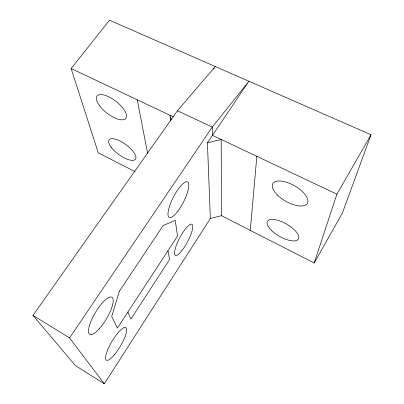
<?xml version="1.0" encoding="UTF-8"?>
<svg xmlns="http://www.w3.org/2000/svg" width="404" height="404" viewBox="0 0 404 404"><rect width="100%" height="100%" fill="white"/><g stroke="black" fill="none" stroke-linecap="round" stroke-linejoin="round"><path stroke-width="0.61" d="M250.273 230.386L256.843 156.323M215.276 66.539L177.437 110.747L32.977 315.398L75.397 365.61L104.308 383.8L210.353 218.468L221.503 215.711L314.191 262.994L336.896 194.167L371.024 134.774L109.514 20.2L71.134 68.539L98.243 152.833L135.098 171.634M371.024 134.774L342.38 213.1L314.191 262.994M210.353 218.468L207.429 142.854L248.884 81.265L212.267 127.068L69.544 337.926L104.308 383.8M213.469 69.119L214.191 68.089M207.429 142.854L221.195 139.476L221.503 215.711M177.437 110.747L212.267 127.068L212.479 135.355L336.896 194.167M71.134 68.539L173.316 116.842M32.977 315.398L69.544 337.926M127.891 312.06L130.84 319.15L169.614 259.469L167.968 250.778M171.341 119.993L169.978 115.261L170.675 120.872M137.234 99.783L147.682 153.555M119.276 291.345L111.681 316.514L117.423 328.068L177.563 236.103L175.23 220.427L163.176 225.472L119.276 291.345M271.932 230.866A17.826 7.095 29.7 0 0 298.364 239.148A17.826 7.095 29.7 0 0 278.588 220.518A17.826 7.095 29.7 0 0 271.932 230.866M111.529 147.672A16.347 6.09 36.3 0 0 134.961 159.721A16.347 6.09 36.3 0 0 120.417 141.198A16.347 6.09 36.3 0 0 111.529 147.672M277.553 195.162A19.882 8.898 29.7 0 0 307.348 203.379A19.882 8.898 29.7 0 0 285.416 181.901A19.882 8.898 29.7 0 0 277.553 195.162M99.672 105.904A18.241 7.434 37.9 0 0 125.508 118.776A18.241 7.434 37.9 0 0 109.115 96.98A18.241 7.434 37.9 0 0 99.672 105.904M99.172 328.932A21.619 6.363 -59.2 0 0 112.277 297.531A21.619 6.363 -59.2 0 0 91.097 321.003A21.619 6.363 -59.2 0 0 99.172 328.932M114.398 354.747A18.988 4.853 -59.2 0 0 126.008 327.669A18.988 4.853 -59.2 0 0 107.949 349.162A18.988 4.853 -59.2 0 0 114.398 354.747M177.922 211.141A19.998 5.621 -62.8 0 0 187.643 181.982A19.998 5.621 -62.8 0 0 169.614 206.005A19.998 5.621 -62.8 0 0 177.922 211.141M181.952 250.576A17.619 4.383 -62 0 0 192.254 224.553A17.619 4.383 -62 0 0 176.705 244.359A17.619 4.383 -62 0 0 181.952 250.576"/></g></svg>
